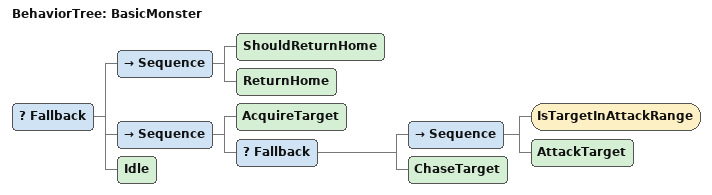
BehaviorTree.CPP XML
<root BTCPP_format="4" main_tree_to_execute="BasicMonster">
  <BehaviorTree ID="BasicMonster">
    <Fallback>
      <Sequence>
        <ShouldReturnHome/>
        <ReturnHome/>
      </Sequence>
      <Sequence>
        <AcquireTarget/>
        <Fallback>
          <Sequence>
            <IsTargetInAttackRange/>
            <AttackTarget/>
          </Sequence>
          <ChaseTarget/>
        </Fallback>
      </Sequence>
      <Idle/>
    </Fallback>
  </BehaviorTree>
</root>
